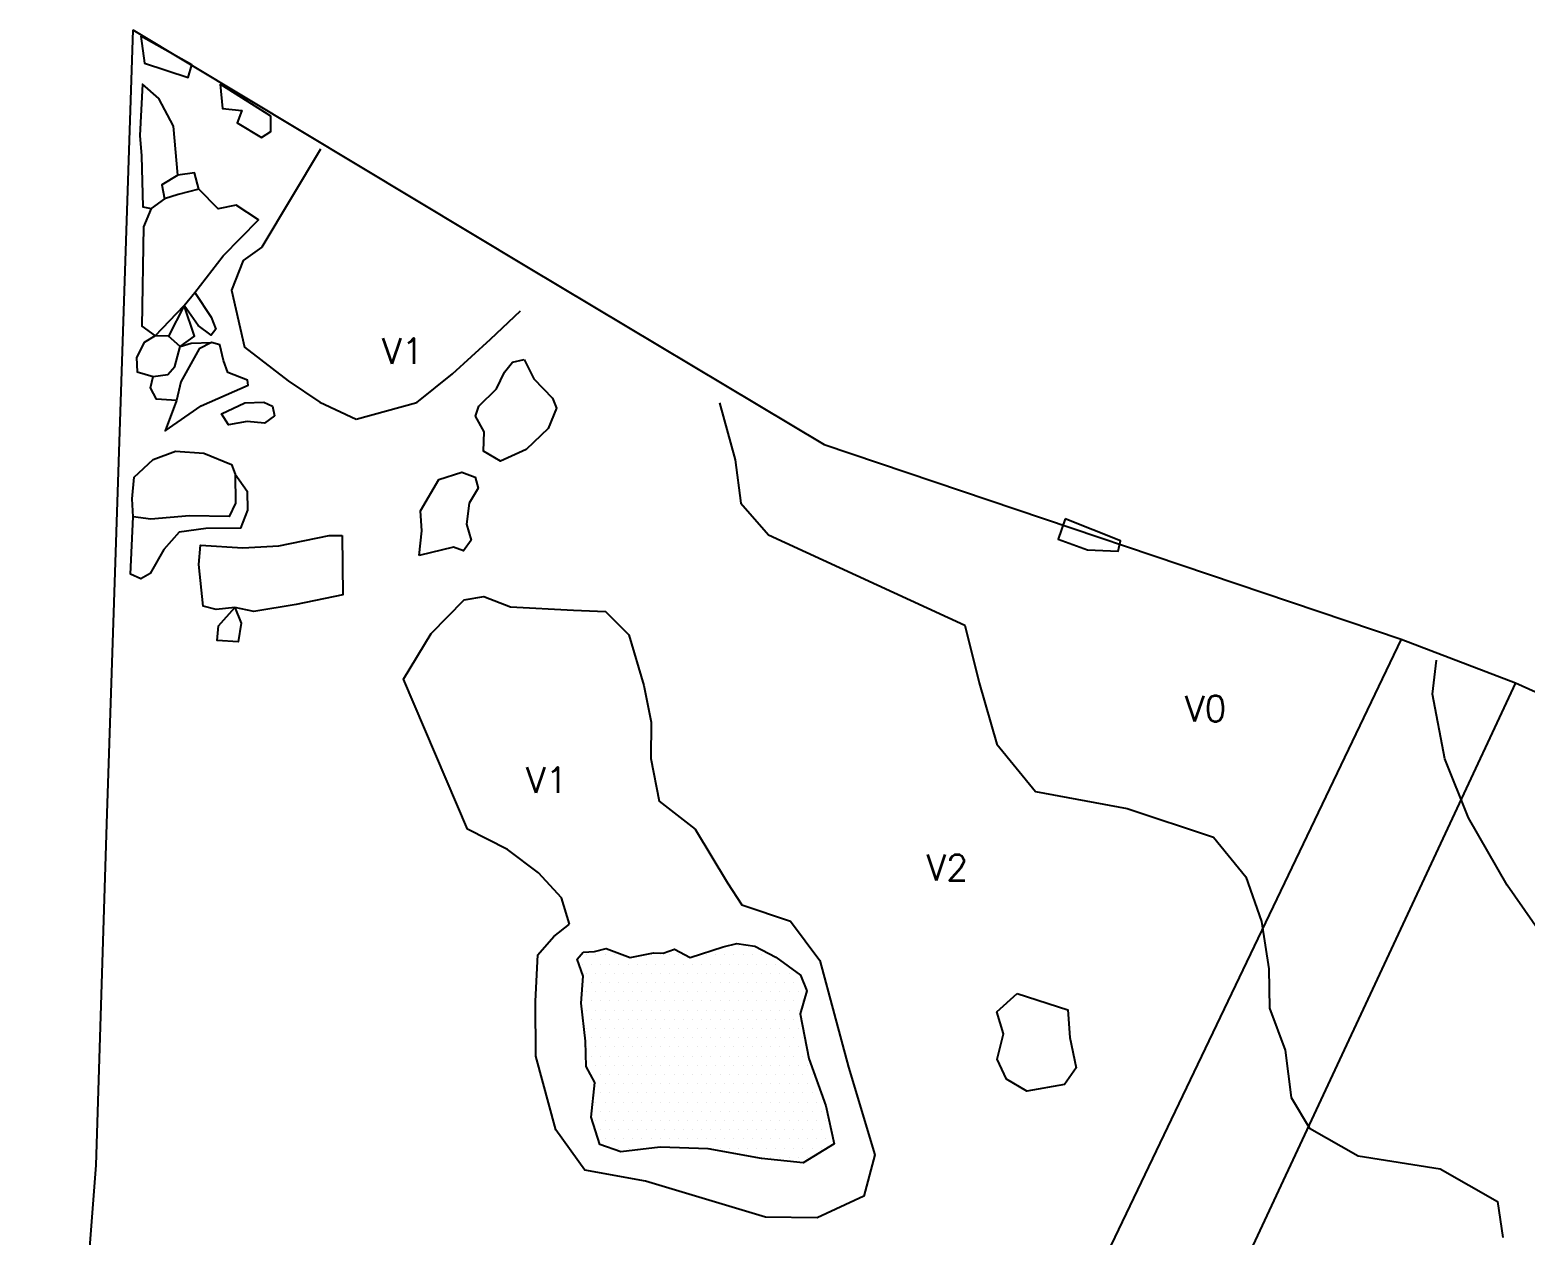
# Model space of a CAD drawing. Header units: metres. Extents: x -8.94 to -5.02, y -13.56 to -9.59.
# Drawn here: x -8.944 to -6.912, y -11.231 to -9.593 of the extents above; entities that cross this region are included whole.
import ezdxf

# ---------------------------------------------------------------- set-up
doc = ezdxf.new("R2010")
doc.units = ezdxf.units.M
doc.header["$LTSCALE"] = 25
doc.header["$MEASUREMENT"] = 0
doc.linetypes.add('STRICHPUNKTX2', pattern=[2, 1, -0.5, 0, -0.5])
doc.layers.get('0').update_dxf_attribs({"linetype": 'CONTINUOUS'})
for name, color, linetype in [('BEFUND', 1, 'CONTINUOUS'), ('BEFUNDSCHRAFF', 1, 'CONTINUOUS'), ('GRABUNGSGRENZE', 3, 'STRICHPUNKTX2'), ('STEINE', 4, 'CONTINUOUS'), ('STEINESCHRAFF', 4, 'CONTINUOUS'), ('TPROFIL', 3, 'CONTINUOUS')]:
    doc.layers.add(name, color=color, linetype=linetype)
doc.styles.get("Standard").update_dxf_attribs({"font": 'txt.shx'})

# ---------------------------------------------------------------- blocks, each defined once
blk = doc.blocks.new('*X4')
at = {"color": 0}
for p, q in [((-818.75, -1085), (-818.75, -1085)), ((-817.5, -1085), (-817.5, -1085)), ((-816.25, -1085), (-816.25, -1085)), ((-815, -1085), (-815, -1085)), ((-810, -1085), (-810, -1085)), ((-808.75, -1085), (-808.75, -1085)), ((-807.5, -1085), (-807.5, -1085)), ((-806.25, -1085), (-806.25, -1085)), ((-802.5, -1085), (-802.5, -1085)), ((-801.25, -1085), (-801.25, -1085)), ((-800, -1085), (-800, -1085)), ((-799.375, -1083.75), (-799.375, -1083.75)), ((-798.75, -1085), (-798.75, -1085)), ((-798.125, -1083.75), (-798.125, -1083.75)), ((-797.5, -1085), (-797.5, -1085)), ((-796.875, -1083.75), (-796.875, -1083.75)), ((-796.25, -1085), (-796.25, -1085)), ((-795, -1085), (-795, -1085)), ((-793.75, -1085), (-793.75, -1085)), ((-819.375, -1086.25), (-819.375, -1086.25)), ((-818.125, -1086.25), (-818.125, -1086.25)), ((-816.875, -1086.25), (-816.875, -1086.25)), ((-815.625, -1086.25), (-815.625, -1086.25)), ((-814.375, -1086.25), (-814.375, -1086.25)), ((-813.125, -1086.25), (-813.125, -1086.25)), ((-811.875, -1086.25), (-811.875, -1086.25)), ((-810.625, -1086.25), (-810.625, -1086.25)), ((-809.375, -1086.25), (-809.375, -1086.25)), ((-808.125, -1086.25), (-808.125, -1086.25)), ((-806.875, -1086.25), (-806.875, -1086.25)), ((-805.625, -1086.25), (-805.625, -1086.25)), ((-804.375, -1086.25), (-804.375, -1086.25)), ((-803.125, -1086.25), (-803.125, -1086.25)), ((-801.875, -1086.25), (-801.875, -1086.25)), ((-800.625, -1086.25), (-800.625, -1086.25)), ((-799.375, -1086.25), (-799.375, -1086.25)), ((-798.125, -1086.25), (-798.125, -1086.25)), ((-796.875, -1086.25), (-796.875, -1086.25)), ((-795.625, -1086.25), (-795.625, -1086.25)), ((-794.375, -1086.25), (-794.375, -1086.25)), ((-793.125, -1086.25), (-793.125, -1086.25)), ((-791.875, -1086.25), (-791.875, -1086.25)), ((-818.75, -1087.5), (-818.75, -1087.5)), ((-818.125, -1088.75), (-818.125, -1088.75)), ((-817.5, -1087.5), (-817.5, -1087.5)), ((-816.875, -1088.75), (-816.875, -1088.75)), ((-816.25, -1087.5), (-816.25, -1087.5)), ((-815.625, -1088.75), (-815.625, -1088.75)), ((-815, -1087.5), (-815, -1087.5)), ((-814.375, -1088.75), (-814.375, -1088.75)), ((-813.75, -1087.5), (-813.75, -1087.5)), ((-813.125, -1088.75), (-813.125, -1088.75)), ((-812.5, -1087.5), (-812.5, -1087.5)), ((-811.875, -1088.75), (-811.875, -1088.75)), ((-811.25, -1087.5), (-811.25, -1087.5)), ((-810.625, -1088.75), (-810.625, -1088.75)), ((-810, -1087.5), (-810, -1087.5)), ((-809.375, -1088.75), (-809.375, -1088.75)), ((-808.75, -1087.5), (-808.75, -1087.5)), ((-808.125, -1088.75), (-808.125, -1088.75)), ((-807.5, -1087.5), (-807.5, -1087.5)), ((-806.875, -1088.75), (-806.875, -1088.75)), ((-806.25, -1087.5), (-806.25, -1087.5)), ((-805.625, -1088.75), (-805.625, -1088.75)), ((-805, -1087.5), (-805, -1087.5)), ((-804.375, -1088.75), (-804.375, -1088.75)), ((-803.75, -1087.5), (-803.75, -1087.5)), ((-803.125, -1088.75), (-803.125, -1088.75)), ((-802.5, -1087.5), (-802.5, -1087.5)), ((-801.875, -1088.75), (-801.875, -1088.75)), ((-801.25, -1087.5), (-801.25, -1087.5)), ((-800.625, -1088.75), (-800.625, -1088.75)), ((-800, -1087.5), (-800, -1087.5)), ((-799.375, -1088.75), (-799.375, -1088.75)), ((-798.75, -1087.5), (-798.75, -1087.5)), ((-798.125, -1088.75), (-798.125, -1088.75)), ((-797.5, -1087.5), (-797.5, -1087.5)), ((-796.875, -1088.75), (-796.875, -1088.75)), ((-796.25, -1087.5), (-796.25, -1087.5)), ((-795.625, -1088.75), (-795.625, -1088.75)), ((-795, -1087.5), (-795, -1087.5)), ((-794.375, -1088.75), (-794.375, -1088.75)), ((-793.75, -1087.5), (-793.75, -1087.5)), ((-793.125, -1088.75), (-793.125, -1088.75)), ((-792.5, -1087.5), (-792.5, -1087.5)), ((-791.875, -1088.75), (-791.875, -1088.75)), ((-791.25, -1087.5), (-791.25, -1087.5)), ((-790.625, -1088.75), (-790.625, -1088.75)), ((-789.375, -1088.75), (-789.375, -1088.75)), ((-819.375, -1091.25), (-819.375, -1091.25)), ((-818.75, -1090), (-818.75, -1090)), ((-818.125, -1091.25), (-818.125, -1091.25)), ((-817.5, -1090), (-817.5, -1090)), ((-816.875, -1091.25), (-816.875, -1091.25)), ((-816.25, -1090), (-816.25, -1090)), ((-815.625, -1091.25), (-815.625, -1091.25)), ((-815, -1090), (-815, -1090)), ((-814.375, -1091.25), (-814.375, -1091.25)), ((-813.75, -1090), (-813.75, -1090)), ((-813.125, -1091.25), (-813.125, -1091.25)), ((-812.5, -1090), (-812.5, -1090)), ((-811.875, -1091.25), (-811.875, -1091.25)), ((-811.25, -1090), (-811.25, -1090)), ((-810.625, -1091.25), (-810.625, -1091.25)), ((-810, -1090), (-810, -1090)), ((-809.375, -1091.25), (-809.375, -1091.25)), ((-808.75, -1090), (-808.75, -1090)), ((-808.125, -1091.25), (-808.125, -1091.25)), ((-807.5, -1090), (-807.5, -1090)), ((-806.875, -1091.25), (-806.875, -1091.25)), ((-806.25, -1090), (-806.25, -1090)), ((-805.625, -1091.25), (-805.625, -1091.25)), ((-805, -1090), (-805, -1090)), ((-804.375, -1091.25), (-804.375, -1091.25)), ((-803.75, -1090), (-803.75, -1090)), ((-803.125, -1091.25), (-803.125, -1091.25)), ((-802.5, -1090), (-802.5, -1090)), ((-801.875, -1091.25), (-801.875, -1091.25)), ((-801.25, -1090), (-801.25, -1090)), ((-800.625, -1091.25), (-800.625, -1091.25)), ((-800, -1090), (-800, -1090)), ((-799.375, -1091.25), (-799.375, -1091.25)), ((-798.75, -1090), (-798.75, -1090)), ((-798.125, -1091.25), (-798.125, -1091.25)), ((-797.5, -1090), (-797.5, -1090)), ((-796.875, -1091.25), (-796.875, -1091.25)), ((-796.25, -1090), (-796.25, -1090)), ((-795.625, -1091.25), (-795.625, -1091.25)), ((-795, -1090), (-795, -1090)), ((-794.375, -1091.25), (-794.375, -1091.25)), ((-793.75, -1090), (-793.75, -1090)), ((-793.125, -1091.25), (-793.125, -1091.25)), ((-792.5, -1090), (-792.5, -1090)), ((-791.875, -1091.25), (-791.875, -1091.25)), ((-791.25, -1090), (-791.25, -1090)), ((-790.625, -1091.25), (-790.625, -1091.25)), ((-790, -1090), (-790, -1090)), ((-789.375, -1091.25), (-789.375, -1091.25)), ((-818.75, -1092.5), (-818.75, -1092.5)), ((-817.5, -1092.5), (-817.5, -1092.5)), ((-816.25, -1092.5), (-816.25, -1092.5)), ((-815, -1092.5), (-815, -1092.5)), ((-813.75, -1092.5), (-813.75, -1092.5)), ((-812.5, -1092.5), (-812.5, -1092.5)), ((-811.25, -1092.5), (-811.25, -1092.5)), ((-810, -1092.5), (-810, -1092.5)), ((-808.75, -1092.5), (-808.75, -1092.5)), ((-807.5, -1092.5), (-807.5, -1092.5)), ((-806.25, -1092.5), (-806.25, -1092.5)), ((-805, -1092.5), (-805, -1092.5)), ((-803.75, -1092.5), (-803.75, -1092.5)), ((-802.5, -1092.5), (-802.5, -1092.5)), ((-801.25, -1092.5), (-801.25, -1092.5)), ((-800, -1092.5), (-800, -1092.5)), ((-798.75, -1092.5), (-798.75, -1092.5)), ((-797.5, -1092.5), (-797.5, -1092.5)), ((-796.25, -1092.5), (-796.25, -1092.5)), ((-795, -1092.5), (-795, -1092.5)), ((-793.75, -1092.5), (-793.75, -1092.5)), ((-792.5, -1092.5), (-792.5, -1092.5)), ((-791.25, -1092.5), (-791.25, -1092.5)), ((-790, -1092.5), (-790, -1092.5)), ((-818.75, -1095), (-818.75, -1095)), ((-818.125, -1093.75), (-818.125, -1093.75)), ((-817.5, -1095), (-817.5, -1095)), ((-816.875, -1093.75), (-816.875, -1093.75)), ((-816.25, -1095), (-816.25, -1095)), ((-815.625, -1093.75), (-815.625, -1093.75)), ((-815, -1095), (-815, -1095)), ((-814.375, -1093.75), (-814.375, -1093.75)), ((-813.75, -1095), (-813.75, -1095)), ((-813.125, -1093.75), (-813.125, -1093.75)), ((-812.5, -1095), (-812.5, -1095)), ((-811.875, -1093.75), (-811.875, -1093.75)), ((-811.25, -1095), (-811.25, -1095)), ((-810.625, -1093.75), (-810.625, -1093.75)), ((-810, -1095), (-810, -1095)), ((-809.375, -1093.75), (-809.375, -1093.75)), ((-808.75, -1095), (-808.75, -1095)), ((-808.125, -1093.75), (-808.125, -1093.75)), ((-807.5, -1095), (-807.5, -1095)), ((-806.875, -1093.75), (-806.875, -1093.75)), ((-806.25, -1095), (-806.25, -1095)), ((-805.625, -1093.75), (-805.625, -1093.75)), ((-805, -1095), (-805, -1095)), ((-804.375, -1093.75), (-804.375, -1093.75)), ((-803.75, -1095), (-803.75, -1095)), ((-803.125, -1093.75), (-803.125, -1093.75)), ((-802.5, -1095), (-802.5, -1095)), ((-801.875, -1093.75), (-801.875, -1093.75)), ((-801.25, -1095), (-801.25, -1095)), ((-800.625, -1093.75), (-800.625, -1093.75)), ((-800, -1095), (-800, -1095)), ((-799.375, -1093.75), (-799.375, -1093.75)), ((-798.75, -1095), (-798.75, -1095)), ((-798.125, -1093.75), (-798.125, -1093.75)), ((-797.5, -1095), (-797.5, -1095)), ((-796.875, -1093.75), (-796.875, -1093.75)), ((-796.25, -1095), (-796.25, -1095)), ((-795.625, -1093.75), (-795.625, -1093.75)), ((-795, -1095), (-795, -1095)), ((-794.375, -1093.75), (-794.375, -1093.75)), ((-793.75, -1095), (-793.75, -1095)), ((-793.125, -1093.75), (-793.125, -1093.75)), ((-792.5, -1095), (-792.5, -1095)), ((-791.875, -1093.75), (-791.875, -1093.75)), ((-791.25, -1095), (-791.25, -1095)), ((-790.625, -1093.75), (-790.625, -1093.75)), ((-790, -1095), (-790, -1095)), ((-818.125, -1096.25), (-818.125, -1096.25)), ((-816.875, -1096.25), (-816.875, -1096.25)), ((-815.625, -1096.25), (-815.625, -1096.25)), ((-814.375, -1096.25), (-814.375, -1096.25)), ((-813.125, -1096.25), (-813.125, -1096.25)), ((-811.875, -1096.25), (-811.875, -1096.25)), ((-810.625, -1096.25), (-810.625, -1096.25)), ((-809.375, -1096.25), (-809.375, -1096.25)), ((-808.125, -1096.25), (-808.125, -1096.25)), ((-806.875, -1096.25), (-806.875, -1096.25)), ((-805.625, -1096.25), (-805.625, -1096.25)), ((-804.375, -1096.25), (-804.375, -1096.25)), ((-803.125, -1096.25), (-803.125, -1096.25)), ((-801.875, -1096.25), (-801.875, -1096.25)), ((-800.625, -1096.25), (-800.625, -1096.25)), ((-799.375, -1096.25), (-799.375, -1096.25)), ((-798.125, -1096.25), (-798.125, -1096.25)), ((-796.875, -1096.25), (-796.875, -1096.25)), ((-795.625, -1096.25), (-795.625, -1096.25)), ((-794.375, -1096.25), (-794.375, -1096.25)), ((-793.125, -1096.25), (-793.125, -1096.25)), ((-791.875, -1096.25), (-791.875, -1096.25)), ((-790.625, -1096.25), (-790.625, -1096.25)), ((-789.375, -1096.25), (-789.375, -1096.25)), ((-818.75, -1097.5), (-818.75, -1097.5)), ((-818.125, -1098.75), (-818.125, -1098.75)), ((-817.5, -1097.5), (-817.5, -1097.5)), ((-816.875, -1098.75), (-816.875, -1098.75)), ((-816.25, -1097.5), (-816.25, -1097.5)), ((-815.625, -1098.75), (-815.625, -1098.75)), ((-815, -1097.5), (-815, -1097.5)), ((-814.375, -1098.75), (-814.375, -1098.75)), ((-813.75, -1097.5), (-813.75, -1097.5)), ((-813.125, -1098.75), (-813.125, -1098.75)), ((-812.5, -1097.5), (-812.5, -1097.5)), ((-811.875, -1098.75), (-811.875, -1098.75)), ((-811.25, -1097.5), (-811.25, -1097.5)), ((-810.625, -1098.75), (-810.625, -1098.75)), ((-810, -1097.5), (-810, -1097.5)), ((-809.375, -1098.75), (-809.375, -1098.75)), ((-808.75, -1097.5), (-808.75, -1097.5)), ((-808.125, -1098.75), (-808.125, -1098.75)), ((-807.5, -1097.5), (-807.5, -1097.5)), ((-806.875, -1098.75), (-806.875, -1098.75)), ((-806.25, -1097.5), (-806.25, -1097.5)), ((-805.625, -1098.75), (-805.625, -1098.75)), ((-805, -1097.5), (-805, -1097.5)), ((-804.375, -1098.75), (-804.375, -1098.75)), ((-803.75, -1097.5), (-803.75, -1097.5)), ((-803.125, -1098.75), (-803.125, -1098.75)), ((-802.5, -1097.5), (-802.5, -1097.5)), ((-801.875, -1098.75), (-801.875, -1098.75)), ((-801.25, -1097.5), (-801.25, -1097.5)), ((-800.625, -1098.75), (-800.625, -1098.75)), ((-800, -1097.5), (-800, -1097.5)), ((-799.375, -1098.75), (-799.375, -1098.75)), ((-798.75, -1097.5), (-798.75, -1097.5)), ((-798.125, -1098.75), (-798.125, -1098.75)), ((-797.5, -1097.5), (-797.5, -1097.5)), ((-796.875, -1098.75), (-796.875, -1098.75)), ((-796.25, -1097.5), (-796.25, -1097.5)), ((-795.625, -1098.75), (-795.625, -1098.75)), ((-795, -1097.5), (-795, -1097.5)), ((-794.375, -1098.75), (-794.375, -1098.75)), ((-793.75, -1097.5), (-793.75, -1097.5)), ((-793.125, -1098.75), (-793.125, -1098.75)), ((-792.5, -1097.5), (-792.5, -1097.5)), ((-791.875, -1098.75), (-791.875, -1098.75)), ((-791.25, -1097.5), (-791.25, -1097.5)), ((-790.625, -1098.75), (-790.625, -1098.75)), ((-790, -1097.5), (-790, -1097.5)), ((-789.375, -1098.75), (-789.375, -1098.75)), ((-818.75, -1100), (-818.75, -1100)), ((-818.125, -1101.25), (-818.125, -1101.25)), ((-817.5, -1100), (-817.5, -1100)), ((-816.875, -1101.25), (-816.875, -1101.25)), ((-816.25, -1100), (-816.25, -1100)), ((-815.625, -1101.25), (-815.625, -1101.25)), ((-815, -1100), (-815, -1100)), ((-814.375, -1101.25), (-814.375, -1101.25)), ((-813.75, -1100), (-813.75, -1100)), ((-813.125, -1101.25), (-813.125, -1101.25)), ((-812.5, -1100), (-812.5, -1100)), ((-811.875, -1101.25), (-811.875, -1101.25)), ((-811.25, -1100), (-811.25, -1100)), ((-810.625, -1101.25), (-810.625, -1101.25)), ((-810, -1100), (-810, -1100)), ((-809.375, -1101.25), (-809.375, -1101.25)), ((-808.75, -1100), (-808.75, -1100)), ((-808.125, -1101.25), (-808.125, -1101.25)), ((-807.5, -1100), (-807.5, -1100)), ((-806.875, -1101.25), (-806.875, -1101.25)), ((-806.25, -1100), (-806.25, -1100)), ((-805.625, -1101.25), (-805.625, -1101.25)), ((-805, -1100), (-805, -1100)), ((-804.375, -1101.25), (-804.375, -1101.25)), ((-803.75, -1100), (-803.75, -1100)), ((-803.125, -1101.25), (-803.125, -1101.25)), ((-802.5, -1100), (-802.5, -1100)), ((-801.875, -1101.25), (-801.875, -1101.25)), ((-801.25, -1100), (-801.25, -1100)), ((-800.625, -1101.25), (-800.625, -1101.25)), ((-800, -1100), (-800, -1100)), ((-799.375, -1101.25), (-799.375, -1101.25)), ((-798.75, -1100), (-798.75, -1100)), ((-798.125, -1101.25), (-798.125, -1101.25)), ((-797.5, -1100), (-797.5, -1100)), ((-796.875, -1101.25), (-796.875, -1101.25)), ((-796.25, -1100), (-796.25, -1100)), ((-795.625, -1101.25), (-795.625, -1101.25)), ((-795, -1100), (-795, -1100)), ((-794.375, -1101.25), (-794.375, -1101.25)), ((-793.75, -1100), (-793.75, -1100)), ((-793.125, -1101.25), (-793.125, -1101.25)), ((-792.5, -1100), (-792.5, -1100)), ((-791.875, -1101.25), (-791.875, -1101.25)), ((-791.25, -1100), (-791.25, -1100)), ((-790.625, -1101.25), (-790.625, -1101.25)), ((-790, -1100), (-790, -1100)), ((-789.375, -1101.25), (-789.375, -1101.25)), ((-788.75, -1100), (-788.75, -1100)), ((-788.125, -1101.25), (-788.125, -1101.25)), ((-817.5, -1102.5), (-817.5, -1102.5)), ((-816.25, -1102.5), (-816.25, -1102.5)), ((-815, -1102.5), (-815, -1102.5)), ((-813.75, -1102.5), (-813.75, -1102.5)), ((-812.5, -1102.5), (-812.5, -1102.5)), ((-811.25, -1102.5), (-811.25, -1102.5)), ((-810, -1102.5), (-810, -1102.5)), ((-808.75, -1102.5), (-808.75, -1102.5)), ((-807.5, -1102.5), (-807.5, -1102.5)), ((-806.25, -1102.5), (-806.25, -1102.5)), ((-805, -1102.5), (-805, -1102.5)), ((-803.75, -1102.5), (-803.75, -1102.5)), ((-802.5, -1102.5), (-802.5, -1102.5)), ((-801.25, -1102.5), (-801.25, -1102.5)), ((-800, -1102.5), (-800, -1102.5)), ((-798.75, -1102.5), (-798.75, -1102.5)), ((-797.5, -1102.5), (-797.5, -1102.5)), ((-796.25, -1102.5), (-796.25, -1102.5)), ((-795, -1102.5), (-795, -1102.5)), ((-793.75, -1102.5), (-793.75, -1102.5)), ((-792.5, -1102.5), (-792.5, -1102.5)), ((-791.25, -1102.5), (-791.25, -1102.5)), ((-790, -1102.5), (-790, -1102.5)), ((-788.75, -1102.5), (-788.75, -1102.5)), ((-787.5, -1102.5), (-787.5, -1102.5)), ((-817.5, -1105), (-817.5, -1105)), ((-816.875, -1103.75), (-816.875, -1103.75)), ((-816.25, -1105), (-816.25, -1105)), ((-815.625, -1103.75), (-815.625, -1103.75)), ((-815, -1105), (-815, -1105)), ((-814.375, -1103.75), (-814.375, -1103.75)), ((-813.75, -1105), (-813.75, -1105)), ((-813.125, -1103.75), (-813.125, -1103.75)), ((-812.5, -1105), (-812.5, -1105)), ((-811.875, -1103.75), (-811.875, -1103.75)), ((-811.25, -1105), (-811.25, -1105)), ((-810.625, -1103.75), (-810.625, -1103.75)), ((-810, -1105), (-810, -1105)), ((-809.375, -1103.75), (-809.375, -1103.75)), ((-808.75, -1105), (-808.75, -1105)), ((-808.125, -1103.75), (-808.125, -1103.75)), ((-807.5, -1105), (-807.5, -1105)), ((-806.875, -1103.75), (-806.875, -1103.75)), ((-806.25, -1105), (-806.25, -1105)), ((-805.625, -1103.75), (-805.625, -1103.75)), ((-805, -1105), (-805, -1105)), ((-804.375, -1103.75), (-804.375, -1103.75)), ((-803.75, -1105), (-803.75, -1105)), ((-803.125, -1103.75), (-803.125, -1103.75)), ((-802.5, -1105), (-802.5, -1105)), ((-801.875, -1103.75), (-801.875, -1103.75)), ((-801.25, -1105), (-801.25, -1105)), ((-800.625, -1103.75), (-800.625, -1103.75)), ((-800, -1105), (-800, -1105)), ((-799.375, -1103.75), (-799.375, -1103.75)), ((-798.75, -1105), (-798.75, -1105)), ((-798.125, -1103.75), (-798.125, -1103.75)), ((-797.5, -1105), (-797.5, -1105)), ((-796.875, -1103.75), (-796.875, -1103.75)), ((-796.25, -1105), (-796.25, -1105)), ((-795.625, -1103.75), (-795.625, -1103.75)), ((-795, -1105), (-795, -1105)), ((-794.375, -1103.75), (-794.375, -1103.75)), ((-793.75, -1105), (-793.75, -1105)), ((-793.125, -1103.75), (-793.125, -1103.75)), ((-792.5, -1105), (-792.5, -1105)), ((-791.875, -1103.75), (-791.875, -1103.75)), ((-791.25, -1105), (-791.25, -1105)), ((-790.625, -1103.75), (-790.625, -1103.75)), ((-790, -1105), (-790, -1105)), ((-789.375, -1103.75), (-789.375, -1103.75)), ((-788.75, -1105), (-788.75, -1105)), ((-788.125, -1103.75), (-788.125, -1103.75)), ((-787.5, -1105), (-787.5, -1105)), ((-817.5, -1107.5), (-817.5, -1107.5)), ((-816.875, -1106.25), (-816.875, -1106.25)), ((-816.25, -1107.5), (-816.25, -1107.5)), ((-815.625, -1106.25), (-815.625, -1106.25)), ((-815, -1107.5), (-815, -1107.5)), ((-814.375, -1106.25), (-814.375, -1106.25)), ((-813.75, -1107.5), (-813.75, -1107.5)), ((-813.125, -1106.25), (-813.125, -1106.25)), ((-812.5, -1107.5), (-812.5, -1107.5)), ((-811.875, -1106.25), (-811.875, -1106.25)), ((-811.25, -1107.5), (-811.25, -1107.5)), ((-810.625, -1106.25), (-810.625, -1106.25)), ((-810, -1107.5), (-810, -1107.5)), ((-809.375, -1106.25), (-809.375, -1106.25)), ((-808.75, -1107.5), (-808.75, -1107.5)), ((-808.125, -1106.25), (-808.125, -1106.25)), ((-807.5, -1107.5), (-807.5, -1107.5)), ((-806.875, -1106.25), (-806.875, -1106.25)), ((-806.25, -1107.5), (-806.25, -1107.5)), ((-805.625, -1106.25), (-805.625, -1106.25)), ((-805, -1107.5), (-805, -1107.5)), ((-804.375, -1106.25), (-804.375, -1106.25)), ((-803.75, -1107.5), (-803.75, -1107.5)), ((-803.125, -1106.25), (-803.125, -1106.25)), ((-802.5, -1107.5), (-802.5, -1107.5)), ((-801.875, -1106.25), (-801.875, -1106.25)), ((-801.25, -1107.5), (-801.25, -1107.5)), ((-800.625, -1106.25), (-800.625, -1106.25)), ((-800, -1107.5), (-800, -1107.5)), ((-799.375, -1106.25), (-799.375, -1106.25)), ((-798.75, -1107.5), (-798.75, -1107.5)), ((-798.125, -1106.25), (-798.125, -1106.25)), ((-797.5, -1107.5), (-797.5, -1107.5)), ((-796.875, -1106.25), (-796.875, -1106.25)), ((-796.25, -1107.5), (-796.25, -1107.5)), ((-795.625, -1106.25), (-795.625, -1106.25)), ((-795, -1107.5), (-795, -1107.5)), ((-794.375, -1106.25), (-794.375, -1106.25)), ((-793.75, -1107.5), (-793.75, -1107.5)), ((-793.125, -1106.25), (-793.125, -1106.25)), ((-792.5, -1107.5), (-792.5, -1107.5)), ((-791.875, -1106.25), (-791.875, -1106.25)), ((-791.25, -1107.5), (-791.25, -1107.5)), ((-790.625, -1106.25), (-790.625, -1106.25)), ((-790, -1107.5), (-790, -1107.5)), ((-789.375, -1106.25), (-789.375, -1106.25)), ((-788.75, -1107.5), (-788.75, -1107.5)), ((-788.125, -1106.25), (-788.125, -1106.25)), ((-787.5, -1107.5), (-787.5, -1107.5)), ((-786.875, -1106.25), (-786.875, -1106.25)), ((-786.25, -1107.5), (-786.25, -1107.5)), ((-816.875, -1108.75), (-816.875, -1108.75)), ((-815.625, -1108.75), (-815.625, -1108.75)), ((-814.375, -1108.75), (-814.375, -1108.75)), ((-813.125, -1108.75), (-813.125, -1108.75)), ((-811.875, -1108.75), (-811.875, -1108.75)), ((-810.625, -1108.75), (-810.625, -1108.75)), ((-809.375, -1108.75), (-809.375, -1108.75)), ((-808.125, -1108.75), (-808.125, -1108.75)), ((-806.875, -1108.75), (-806.875, -1108.75)), ((-805.625, -1108.75), (-805.625, -1108.75)), ((-804.375, -1108.75), (-804.375, -1108.75)), ((-803.125, -1108.75), (-803.125, -1108.75)), ((-801.875, -1108.75), (-801.875, -1108.75)), ((-800.625, -1108.75), (-800.625, -1108.75)), ((-799.375, -1108.75), (-799.375, -1108.75)), ((-798.125, -1108.75), (-798.125, -1108.75)), ((-796.875, -1108.75), (-796.875, -1108.75)), ((-795.625, -1108.75), (-795.625, -1108.75)), ((-794.375, -1108.75), (-794.375, -1108.75)), ((-793.125, -1108.75), (-793.125, -1108.75)), ((-791.875, -1108.75), (-791.875, -1108.75)), ((-790.625, -1108.75), (-790.625, -1108.75)), ((-789.375, -1108.75), (-789.375, -1108.75)), ((-788.125, -1108.75), (-788.125, -1108.75)), ((-786.875, -1108.75), (-786.875, -1108.75)), ((-785.625, -1108.75), (-785.625, -1108.75)), ((-816.25, -1110), (-816.25, -1110)), ((-815, -1110), (-815, -1110)), ((-814.375, -1111.25), (-814.375, -1111.25)), ((-813.75, -1110), (-813.75, -1110)), ((-813.125, -1111.25), (-813.125, -1111.25)), ((-812.5, -1110), (-812.5, -1110)), ((-811.875, -1111.25), (-811.875, -1111.25)), ((-811.25, -1110), (-811.25, -1110)), ((-810.625, -1111.25), (-810.625, -1111.25)), ((-810, -1110), (-810, -1110)), ((-808.75, -1110), (-808.75, -1110)), ((-807.5, -1110), (-807.5, -1110)), ((-806.25, -1110), (-806.25, -1110)), ((-805, -1110), (-805, -1110)), ((-804.375, -1111.25), (-804.375, -1111.25)), ((-803.75, -1110), (-803.75, -1110)), ((-803.125, -1111.25), (-803.125, -1111.25)), ((-802.5, -1110), (-802.5, -1110)), ((-801.875, -1111.25), (-801.875, -1111.25)), ((-801.25, -1110), (-801.25, -1110)), ((-800.625, -1111.25), (-800.625, -1111.25)), ((-800, -1110), (-800, -1110)), ((-799.375, -1111.25), (-799.375, -1111.25)), ((-798.75, -1110), (-798.75, -1110)), ((-798.125, -1111.25), (-798.125, -1111.25)), ((-797.5, -1110), (-797.5, -1110)), ((-796.875, -1111.25), (-796.875, -1111.25)), ((-796.25, -1110), (-796.25, -1110)), ((-795.625, -1111.25), (-795.625, -1111.25)), ((-795, -1110), (-795, -1110)), ((-794.375, -1111.25), (-794.375, -1111.25)), ((-793.75, -1110), (-793.75, -1110)), ((-793.125, -1111.25), (-793.125, -1111.25)), ((-792.5, -1110), (-792.5, -1110)), ((-791.875, -1111.25), (-791.875, -1111.25)), ((-791.25, -1110), (-791.25, -1110)), ((-790.625, -1111.25), (-790.625, -1111.25)), ((-790, -1110), (-790, -1110)), ((-789.375, -1111.25), (-789.375, -1111.25)), ((-788.75, -1110), (-788.75, -1110)), ((-788.125, -1111.25), (-788.125, -1111.25)), ((-787.5, -1110), (-787.5, -1110)), ((-786.875, -1111.25), (-786.875, -1111.25)), ((-786.25, -1110), (-786.25, -1110)), ((-795, -1112.5), (-795, -1112.5)), ((-793.75, -1112.5), (-793.75, -1112.5)), ((-792.5, -1112.5), (-792.5, -1112.5)), ((-791.25, -1112.5), (-791.25, -1112.5)), ((-790, -1112.5), (-790, -1112.5)), ((-788.75, -1112.5), (-788.75, -1112.5))]:
    blk.add_line(p, q, dxfattribs=at)

msp = doc.modelspace()

# ---------------------------------------------------------------- linework, layer by layer
at = {"layer": 'BEFUND'}
for points in [[(-8.5493, -9.7553), (-8.6293, -9.8884), (-8.6547, -9.9066), (-8.6702, -9.9466), (-8.6526, -10.0241), (-8.5934, -10.07), (-8.5502, -10.0992), (-8.5007, -10.1222)], [(-8.5007, -10.1222), (-8.4183, -10.0996), (-8.3701, -10.0607), (-8.3183, -10.0132), (-8.2777, -9.9749)], [(-8.007, -10.0999), (-7.9859, -10.1772), (-7.978, -10.2362), (-7.9407, -10.2794), (-7.6736, -10.4018), (-7.654, -10.4801), (-7.6303, -10.5635), (-7.5777, -10.628), (-7.4529, -10.6511), (-7.3357, -10.6899), (-7.2917, -10.7437), (-7.2702, -10.8048), (-7.2603, -10.8689), (-7.2596, -10.9223), (-7.2381, -10.9793), (-7.2302, -11.0439), (-7.2052, -11.0856), (-7.1389, -11.1231), (-7.0278, -11.1405), (-6.9498, -11.1851), (-6.9425, -11.234)], [(-8.211, -10.8081), (-8.2218, -10.7725), (-8.253, -10.7385), (-8.2953, -10.7066), (-8.3494, -10.6793), (-8.4365, -10.4754), (-8.3991, -10.4131), (-8.3539, -10.3677), (-8.3274, -10.363), (-8.2912, -10.3772), (-8.2057, -10.3815), (-8.1619, -10.3834), (-8.1302, -10.4149), (-8.1097, -10.484), (-8.0998, -10.5339), (-8.1002, -10.5833), (-8.0893, -10.6413), (-8.0403, -10.6793), (-7.9963, -10.752), (-7.9769, -10.782), (-7.9106, -10.8042), (-7.8708, -10.8575), (-7.8316, -11.0025), (-7.7961, -11.1215), (-7.8107, -11.1776), (-7.8743, -11.2073), (-7.9445, -11.2065), (-8.1076, -11.1576), (-8.1901, -11.1426), (-8.2295, -11.0877), (-8.2568, -10.9875), (-8.257, -10.9127), (-8.2541, -10.85), (-8.2323, -10.825), (-8.211, -10.8081)], [(-6.05, -10.8998), (-6.0534, -10.9706), (-6.0771, -11.0282), (-6.1182, -11.0869), (-6.1609, -11.118), (-6.1995, -11.1426), (-6.2351, -11.1626), (-6.2876, -11.1495), (-6.3324, -11.1293), (-6.3993, -11.0765), (-6.4309, -11.043), (-6.4336, -11.0155), (-6.4336, -11.0155), (-6.4716, -11.0533), (-6.5036, -11.0743), (-6.55, -11.081), (-6.6361, -11.0452), (-6.7422, -10.9747), (-6.8678, -10.8539), (-6.9363, -10.7554), (-6.9891, -10.6639), (-7.0214, -10.5836), (-7.0379, -10.4955), (-7.0325, -10.4497)]]:
    msp.add_lwpolyline(points, dxfattribs=at)
at = {"layer": 'GRABUNGSGRENZE', "flags": 128}
for points in [[(-8.8043, -9.5932), (-8.8399, -10.6578), (-8.8546, -11.1358), (-8.8866, -11.5441), (-8.8627, -11.7796), (-8.8799, -11.9235), (-8.916, -12.0359), (-8.9042, -13.1668), (-8.9443, -13.4007), (-8.5029, -13.5629)], [(-8.8043, -9.5932), (-8.2693, -9.9147), (-7.8648, -10.1564), (-7.0804, -10.4208), (-6.925, -10.4804), (-6.4004, -10.7176), (-5.5888, -11.07), (-5.0968, -11.3027), (-5.0183, -11.9918)]]:
    msp.add_lwpolyline(points, dxfattribs=at)
at = {"layer": 'STEINE'}
for points in [[(-8.7935, -9.6018), (-8.7885, -9.6385), (-8.7291, -9.6579), (-8.7241, -9.6405), (-8.7935, -9.6018)], [(-8.7432, -9.7904), (-8.7494, -9.724), (-8.7692, -9.6864), (-8.7913, -9.6667), (-8.7948, -9.7367), (-8.7925, -9.7643), (-8.7908, -9.8337), (-8.7795, -9.8357)], [(-8.6856, -9.6667), (-8.6827, -9.6999), (-8.6561, -9.7027), (-8.6626, -9.7196), (-8.6297, -9.7392), (-8.617, -9.7314), (-8.6167, -9.7105), (-8.6856, -9.6667)], [(-8.7149, -9.8095), (-8.7207, -9.7876), (-8.7432, -9.7904), (-8.765, -9.8039), (-8.7613, -9.8227)], [(-8.7743, -10.0089), (-8.7348, -9.9676), (-8.7202, -9.9501), (-8.6818, -9.9002), (-8.6338, -9.8512), (-8.6641, -9.8315), (-8.6886, -9.8364), (-8.7149, -9.8095), (-8.7429, -9.8169), (-8.7613, -9.8227), (-8.7795, -9.8357), (-8.79, -9.8608), (-8.7923, -9.9957), (-8.7743, -10.0089)], [(-8.7202, -9.9501), (-8.6979, -9.9836), (-8.6916, -9.9999), (-8.6982, -10.0081), (-8.7157, -9.995), (-8.7348, -9.9676)], [(-8.7399, -10.0233), (-8.7207, -10.0094), (-8.7348, -9.9676), (-8.7559, -10.0092)], [(-8.7399, -10.0233), (-8.7559, -10.0092), (-8.7743, -10.0089), (-8.7891, -10.0177), (-8.7996, -10.0382), (-8.7984, -10.0576), (-8.7769, -10.0641)], [(-8.7449, -10.0965), (-8.7725, -10.0947), (-8.7803, -10.0794), (-8.7769, -10.0641), (-8.757, -10.0613), (-8.7474, -10.0505), (-8.7399, -10.0233), (-8.7252, -10.0186), (-8.6976, -10.0178)], [(-8.7449, -10.0965), (-8.7603, -10.138), (-8.7116, -10.1038), (-8.6775, -10.0892), (-8.6475, -10.0761), (-8.6486, -10.069), (-8.6752, -10.0585), (-8.681, -10.0422), (-8.6863, -10.0213), (-8.6976, -10.0178), (-8.7144, -10.0267), (-8.739, -10.0714), (-8.7449, -10.0965)], [(-8.2724, -10.0411), (-8.2596, -10.0675), (-8.2341, -10.0934), (-8.2284, -10.1072), (-8.24, -10.1347), (-8.27, -10.1633), (-8.3046, -10.1792), (-8.328, -10.1655), (-8.3271, -10.1395), (-8.3389, -10.1182), (-8.3343, -10.1044), (-8.31, -10.0809), (-8.2993, -10.058), (-8.2882, -10.0447), (-8.2724, -10.0411)], [(-8.6118, -10.1177), (-8.6255, -10.1275), (-8.649, -10.1252), (-8.6745, -10.13), (-8.6839, -10.1148), (-8.6524, -10.0997), (-8.6263, -10.0989), (-8.6145, -10.1044), (-8.6118, -10.1177)], [(-8.8042, -10.2549), (-8.8054, -10.2304), (-8.8026, -10.2007), (-8.7768, -10.177), (-8.7463, -10.1655), (-8.7079, -10.1682), (-8.6705, -10.1837), (-8.6652, -10.1969), (-8.6649, -10.2362), (-8.6734, -10.2542), (-8.7275, -10.2532), (-8.7801, -10.2578), (-8.8042, -10.2549)], [(-8.6652, -10.1969), (-8.6492, -10.2197), (-8.6484, -10.2458), (-8.6579, -10.2704), (-8.7054, -10.2708), (-8.7416, -10.2758), (-8.7624, -10.299), (-8.781, -10.3319), (-8.7937, -10.3391), (-8.8075, -10.3326), (-8.8042, -10.2549)], [(-8.4152, -10.3073), (-8.4117, -10.2737), (-8.4133, -10.2467), (-8.3885, -10.2039), (-8.3575, -10.1941), (-8.3391, -10.2007), (-8.335, -10.2159), (-8.3472, -10.2363), (-8.3511, -10.2648), (-8.3445, -10.2867), (-8.3551, -10.301), (-8.3684, -10.296), (-8.4152, -10.3073)], [(-7.5371, -10.2573), (-7.5467, -10.2853), (-7.5069, -10.2994), (-7.4652, -10.3013), (-7.4622, -10.2876), (-7.5371, -10.2573)], [(-8.5198, -10.2803), (-8.5191, -10.3606), (-8.5823, -10.3739), (-8.64, -10.3832), (-8.6656, -10.3778), (-8.6911, -10.3806), (-8.709, -10.3761), (-8.7147, -10.3195), (-8.7124, -10.2934), (-8.6551, -10.2969), (-8.6061, -10.2944), (-8.5377, -10.28), (-8.5198, -10.2803)], [(-8.6656, -10.3778), (-8.6572, -10.3992), (-8.6615, -10.4248), (-8.6897, -10.423), (-8.6878, -10.403), (-8.6656, -10.3778)], [(-8.1926, -10.8463), (-8.1768, -10.8452), (-8.161, -10.8411), (-8.1284, -10.8537), (-8.0968, -10.847), (-8.0836, -10.8475), (-8.0683, -10.8423), (-8.0469, -10.8535), (-8.0022, -10.8391), (-7.9833, -10.8344), (-7.9589, -10.8379), (-7.9303, -10.8531), (-7.8972, -10.8774), (-7.8885, -10.8988), (-7.8975, -10.9299), (-7.8856, -10.9909), (-7.8625, -11.055), (-7.8512, -11.1069), (-7.8933, -11.1325), (-7.9499, -11.1266), (-8.0227, -11.1135), (-8.0879, -11.1112), (-8.1413, -11.1175), (-8.1699, -11.1074), (-8.1817, -11.0703), (-8.1767, -11.0234), (-8.1885, -11.0015), (-8.1891, -10.9674), (-8.1949, -10.9155), (-8.1925, -10.8789), (-8.2007, -10.856), (-8.1926, -10.8463)], [(-7.6023, -10.9025), (-7.5335, -10.9247), (-7.5309, -10.9624), (-7.5221, -11.0036), (-7.5383, -11.026), (-7.5892, -11.0353), (-7.6172, -11.0186), (-7.6295, -10.9917), (-7.621, -10.957), (-7.6302, -10.9275), (-7.6023, -10.9025)]]:
    msp.add_lwpolyline(points, dxfattribs=at)
at = {"layer": 'TPROFIL'}
for points in [[(-7.0804, -10.4208), (-7.8337, -11.9932)], [(-6.925, -10.4804), (-7.6361, -12.0023)]]:
    msp.add_lwpolyline(points, dxfattribs=at)

# ---------------------------------------------------------------- block references
at = {"layer": 'STEINESCHRAFF', "xscale": 0.01, "yscale": 0.01, "zscale": 0.01}
msp.add_blockref('*X4', (0, 0), dxfattribs=at)

# ---------------------------------------------------------------- texts
at = {"layer": 'BEFUNDSCHRAFF'}
for s, p in [('V1', (-8.4661, -10.047)), ('V0', (-7.3749, -10.5328)), ('V1', (-8.2703, -10.6299)), ('V2', (-7.7261, -10.7487))]:
    msp.add_text(s, height=0.035, dxfattribs=at).set_placement(p)

doc.saveas('drawing.dxf')
